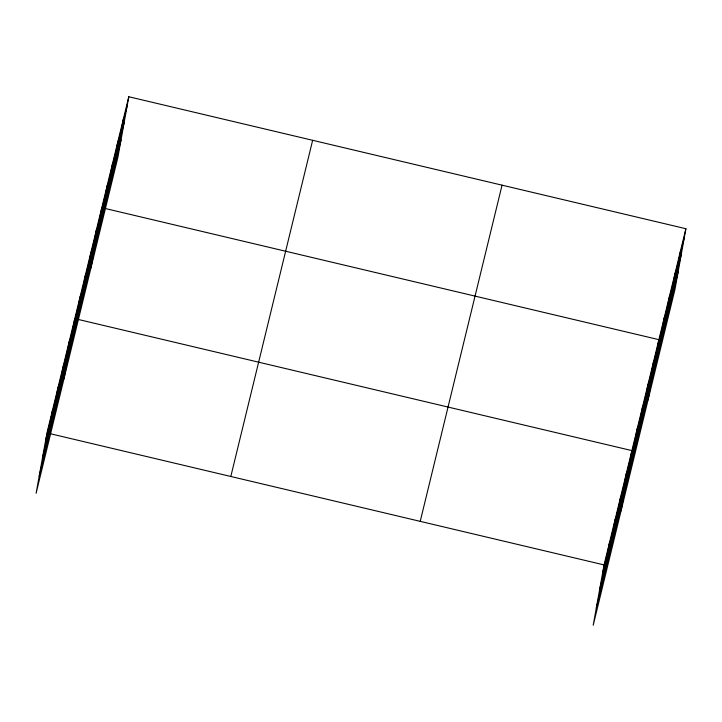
<?xml version="1.0" encoding="UTF-8"?>
<svg xmlns="http://www.w3.org/2000/svg" width="722" height="722" viewBox="0 0 722 722"><rect width="100%" height="100%" fill="white"/><g stroke="black" fill="none" stroke-linecap="round" stroke-linejoin="round"><path stroke-width="1.08" d="M51.045 418.273L52.526 410.069M56.614 395.403L58.085 387.209M62.173 372.543L63.653 364.348M67.742 349.683L69.222 341.488M63.924 378.969L74.781 318.628M78.707 304.639L80.187 296.435M84.113 282.446L85.584 274.252M89.51 260.263L90.99 252.059M94.916 238.07L96.387 229.876M90.927 268.033L101.793 207.683M105.719 193.695L107.19 185.5M111.116 171.511L112.596 163.307M116.522 149.319L117.993 141.124M121.919 127.135L123.399 118.931M128.796 96.748L117.939 157.089L36.1 493.279L46.957 432.929L128.796 96.748L685.9 228.721L675.043 289.071L593.204 625.252L604.061 564.911L685.9 228.721M608.15 550.245L609.63 542.051M613.718 527.385L615.189 519.19M619.277 504.525L620.758 496.33M624.846 481.664L626.326 473.47M621.028 510.95L631.885 450.609L78.066 319.404M635.811 436.62L637.291 428.417M641.217 414.428L642.688 406.233M646.614 392.245L648.094 384.041M652.02 370.052L653.491 361.857M648.031 400.015L658.897 339.665L105.069 208.459M662.823 325.676L664.294 317.481M668.22 303.493L669.7 295.289M673.626 281.3L675.097 273.106M679.023 259.117L680.503 250.913M45.486 441.133L127.325 104.943M42.39 458.335L124.22 122.153M39.196 476.069L121.034 139.878M230.805 476.484L312.644 140.294M420.222 521.356L502.052 185.175M602.59 573.106L684.429 236.924M599.495 590.316L681.324 254.135M596.3 608.05L678.138 271.86M50.242 433.705L604.061 564.911"/></g></svg>
